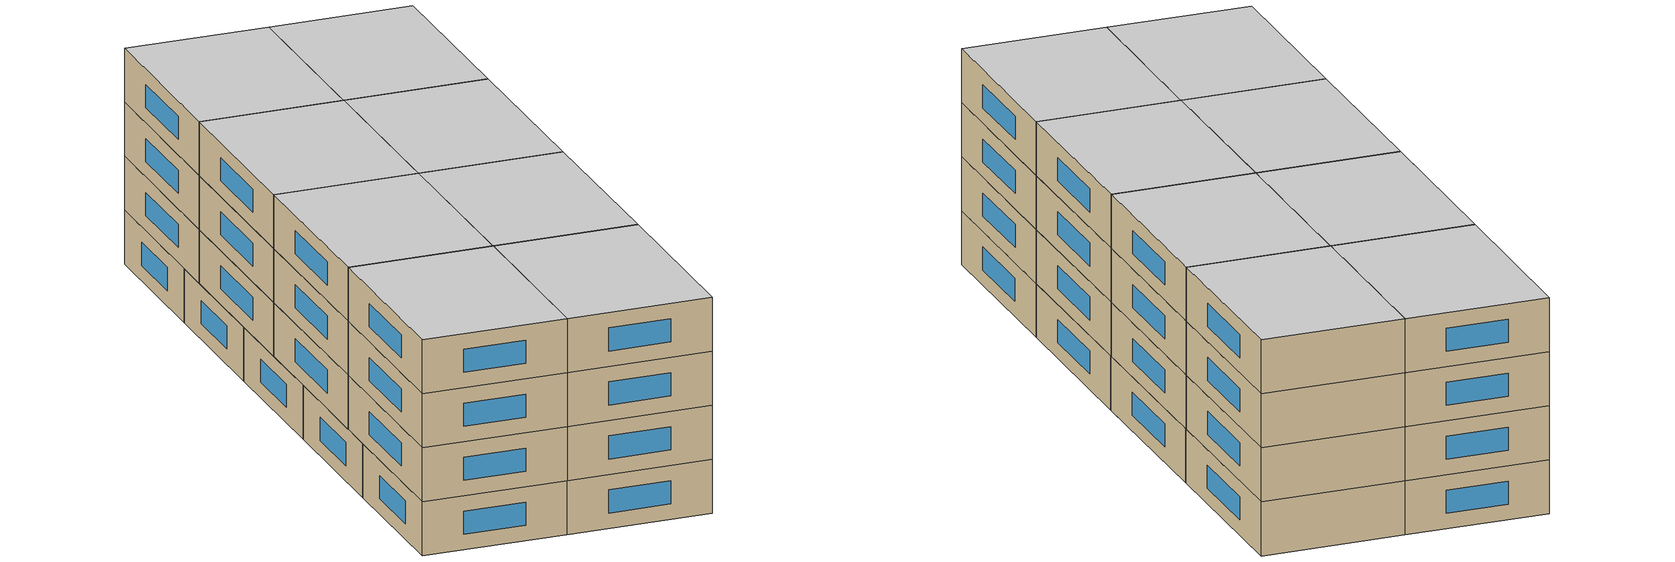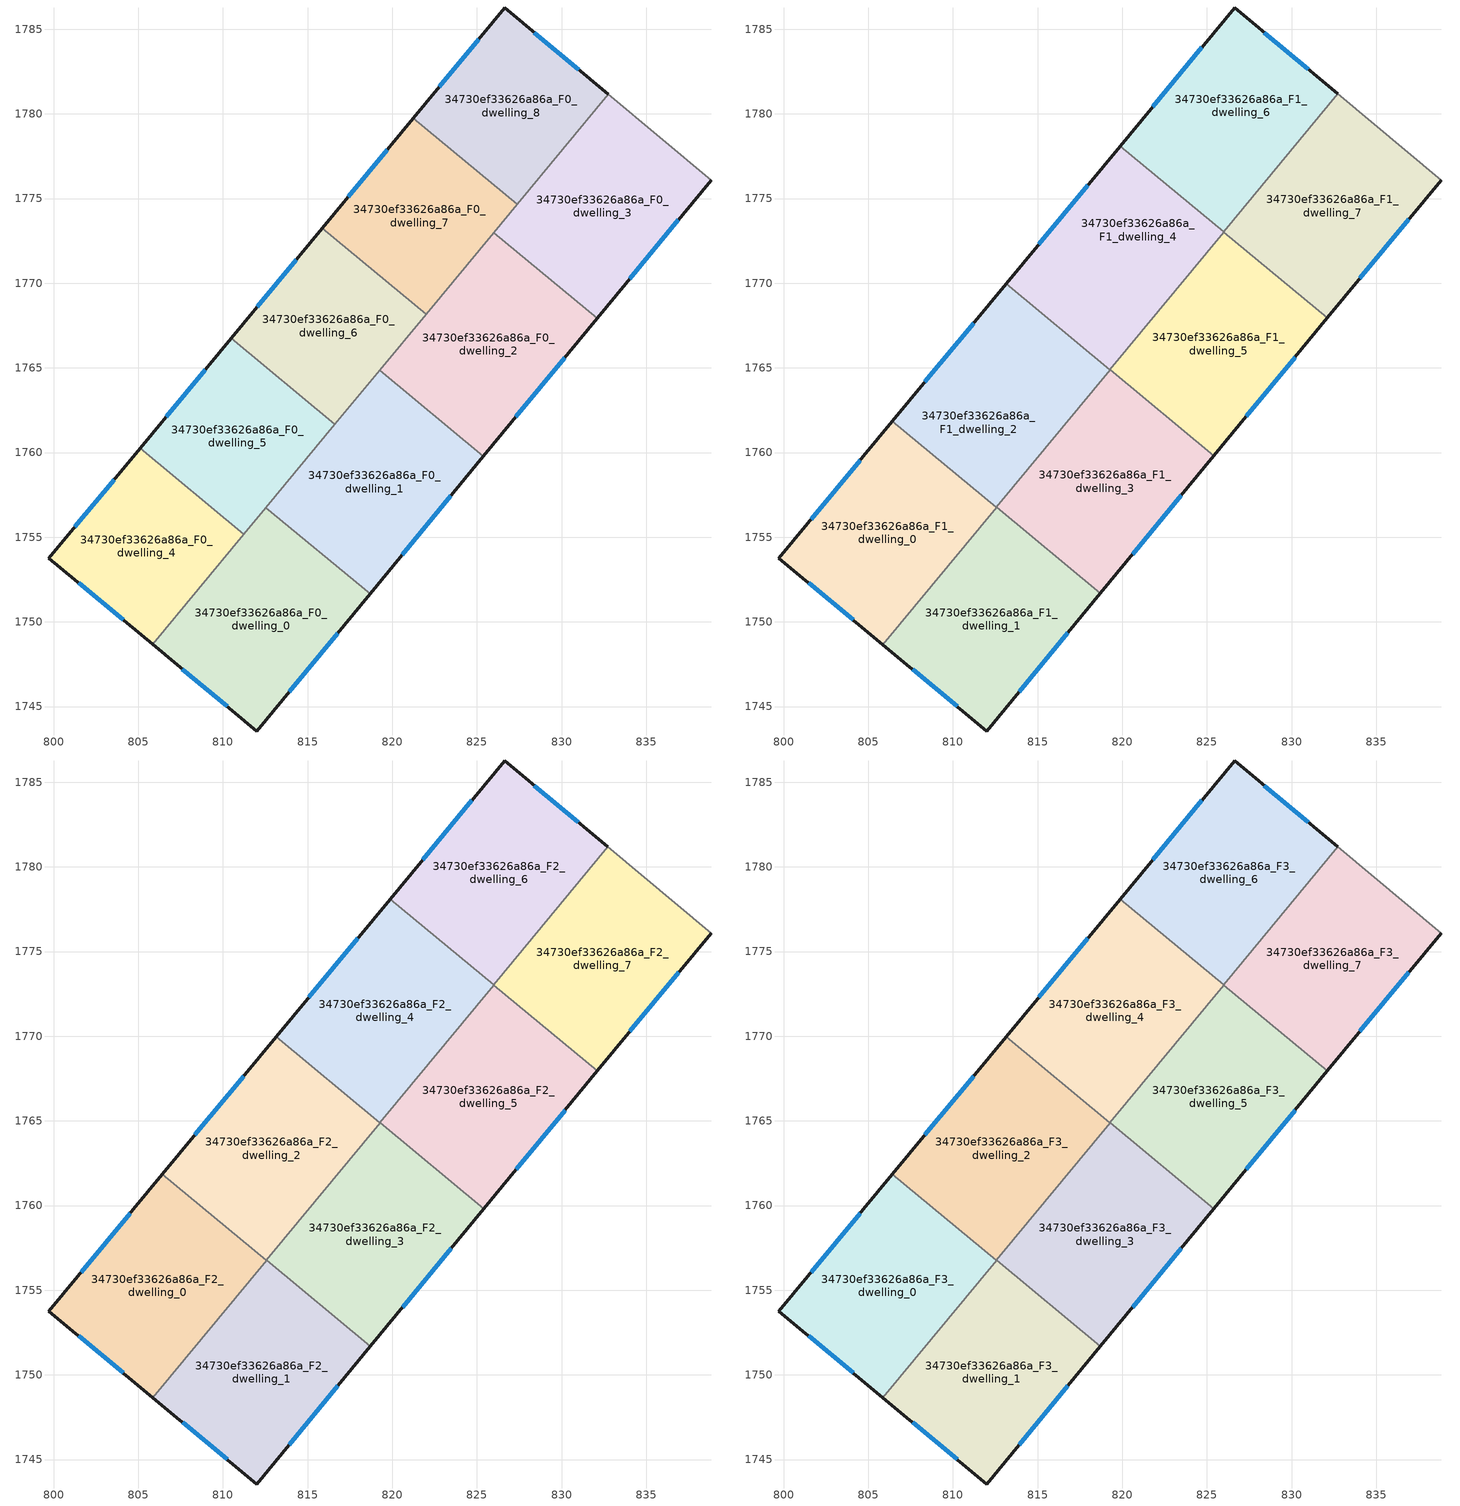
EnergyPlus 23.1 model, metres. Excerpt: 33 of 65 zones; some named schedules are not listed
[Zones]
34730ef33626a86a_F0_dwelling_0
 floor ground (EU_floor_Construction): 818.69,1751.66 812.01,1743.55 805.85,1748.67 812.54,1756.75 z0
 wall outside (EU_wall_Construction): 805.85,1748.67 812.01,1743.55 818.69,1751.66 z0:3
 wall to 34730ef33626a86a_F0_dwelling_1 (EU_wall_Construction): 818.69,1751.66 812.54,1756.75 z0:3
 wall to 34730ef33626a86a_F0_dwelling_4 (EU_wall_Construction): 811.24,1755.18 805.85,1748.67 z0:3
 wall to 34730ef33626a86a_F0_dwelling_5 (EU_wall_Construction): 812.54,1756.75 811.24,1755.18 z0:3
 window (EU_Window_Construction): 813.92,1745.87 816.78,1749.34 / 807.61,1747.21 810.25,1745.02 z0.86:2.14
34730ef33626a86a_F0_dwelling_1
 floor ground (EU_floor_Construction): 825.39,1759.78 818.69,1751.66 812.54,1756.75 819.25,1764.86 z0
 wall outside (EU_wall_Construction): 818.69,1751.66 825.39,1759.78 z0:3
 wall to 34730ef33626a86a_F0_dwelling_2 (EU_wall_Construction): 825.39,1759.78 819.25,1764.86 z0:3
 wall to 34730ef33626a86a_F0_dwelling_5 (EU_wall_Construction): 816.62,1761.67 812.54,1756.75 z0:3
 wall to 34730ef33626a86a_F0_dwelling_6 (EU_wall_Construction): 819.25,1764.86 816.62,1761.67 z0:3
 window (EU_Window_Construction): 820.6,1753.98 823.47,1757.46 z0.86:2.14
 ceiling adiabatic (EU_roof_Construction): 818.71,1751.68 825.39,1759.78 819.26,1764.85 812.57,1756.77 z3
 roof outside (EU_roof_Construction): 812.58,1756.76 812.57,1756.77 819.25,1764.86 812.54,1756.75 812.56,1756.73 z3
34730ef33626a86a_F0_dwelling_2
 floor ground (EU_floor_Construction): 832.1,1767.93 825.39,1759.78 819.25,1764.86 825.99,1772.99 z0
 wall outside (EU_wall_Construction): 825.39,1759.78 832.1,1767.93 z0:3
 wall to 34730ef33626a86a_F0_dwelling_3 (EU_wall_Construction): 832.1,1767.93 825.99,1772.99 z0:3
 wall to 34730ef33626a86a_F0_dwelling_7 (EU_wall_Construction): 825.99,1772.99 822,1768.17 z0:3
 wall to 34730ef33626a86a_F0_dwelling_6 (EU_wall_Construction): 822,1768.17 819.25,1764.86 z0:3
 window (EU_Window_Construction): 827.3,1762.11 830.18,1765.6 z0.86:2.14
 ceiling adiabatic (EU_roof_Construction): 825.39,1759.78 825.41,1759.81 819.29,1764.89 819.26,1764.85 z3
34730ef33626a86a_F0_dwelling_3
 floor ground (EU_floor_Construction): 838.83,1776.09 832.1,1767.93 825.99,1772.99 832.76,1781.16 z0
 wall outside (EU_wall_Construction): 832.1,1767.93 838.83,1776.09 z0:3
 wall adiabatic (EU_wall_Construction): 838.83,1776.09 832.76,1781.16 z0:3
 wall to 34730ef33626a86a_F0_dwelling_8 (EU_wall_Construction): 832.76,1781.16 827.38,1774.67 z0:3
 wall to 34730ef33626a86a_F0_dwelling_7 (EU_wall_Construction): 827.38,1774.67 825.99,1772.99 z0:3
 window (EU_Window_Construction): 834.02,1770.26 836.91,1773.76 z0.86:2.14
34730ef33626a86a_F0_dwelling_4
 floor ground (EU_floor_Construction): 811.24,1755.18 805.85,1748.67 799.73,1753.76 805.11,1760.25 z0
 wall outside (EU_wall_Construction): 805.11,1760.25 799.73,1753.76 805.85,1748.67 z0:3
 wall to 34730ef33626a86a_F0_dwelling_5 (EU_wall_Construction): 811.24,1755.18 805.11,1760.25 z0:3
 window (EU_Window_Construction): 801.48,1752.31 804.1,1750.13 / 803.57,1758.4 801.26,1755.61 z0.86:2.14
 ceiling adiabatic (EU_roof_Construction): 805.85,1748.67 811.24,1755.18 805.11,1760.25 799.73,1753.76 z3
34730ef33626a86a_F0_dwelling_5
 floor ground (EU_floor_Construction): 816.62,1761.67 811.24,1755.18 805.11,1760.25 810.49,1766.75 z0
 wall outside (EU_wall_Construction): 810.49,1766.75 805.11,1760.25 z0:3
 wall to 34730ef33626a86a_F0_dwelling_6 (EU_wall_Construction): 816.62,1761.67 810.49,1766.75 z0:3
 window (EU_Window_Construction): 808.95,1764.89 806.64,1762.11 z0.86:2.14
 ceiling adiabatic (EU_roof_Construction): 811.24,1755.18 816.62,1761.67 810.49,1766.75 805.11,1760.25 z3
34730ef33626a86a_F0_dwelling_6
 floor ground (EU_floor_Construction): 822,1768.17 816.62,1761.67 810.49,1766.75 815.87,1773.25 z0
 wall outside (EU_wall_Construction): 815.87,1773.25 810.49,1766.75 z0:3
 wall to 34730ef33626a86a_F0_dwelling_7 (EU_wall_Construction): 822,1768.17 815.87,1773.25 z0:3
 window (EU_Window_Construction): 814.33,1771.39 812.03,1768.61 z0.86:2.14
 ceiling adiabatic (EU_roof_Construction): 819.28,1764.89 816.62,1761.67 822,1768.18 z3
34730ef33626a86a_F0_dwelling_7
 floor ground (EU_floor_Construction): 827.38,1774.67 822,1768.17 815.87,1773.25 821.25,1779.75 z0
 wall outside (EU_wall_Construction): 821.25,1779.75 815.87,1773.25 z0:3
 wall to 34730ef33626a86a_F0_dwelling_8 (EU_wall_Construction): 827.38,1774.67 821.25,1779.75 z0:3
 window (EU_Window_Construction): 819.72,1777.89 817.41,1775.11 z0.86:2.14
 roof outside (EU_roof_Construction): 826.01,1773.02 822,1768.18 827.38,1774.67 z3
34730ef33626a86a_F0_dwelling_8
 floor ground (EU_floor_Construction): 832.76,1781.16 827.38,1774.67 821.25,1779.75 826.64,1786.26 z0
 wall outside (EU_wall_Construction): 832.76,1781.16 826.64,1786.26 821.25,1779.75 z0:3
 window (EU_Window_Construction): 825.1,1784.4 822.79,1781.61 / 831.01,1782.62 828.39,1784.8 z0.86:2.14
34730ef33626a86a_F1_dwelling_0
 floor to 34730ef33626a86a_F0_dwelling_0 (EU_floor_Construction): 812.56,1756.73 805.87,1748.66 805.85,1748.67 812.54,1756.75 z3
 floor adiabatic (EU_floor_Construction): 812.58,1756.76 812.56,1756.73 812.54,1756.75 805.85,1748.67 799.73,1753.76 806.43,1761.85 z3
 wall outside (EU_wall_Construction): 806.43,1761.85 799.73,1753.76 805.87,1748.66 z3:6
 wall to 34730ef33626a86a_F1_dwelling_1 (EU_wall_Construction): 805.87,1748.66 812.58,1756.76 z3:6
 wall to 34730ef33626a86a_F1_dwelling_2 (EU_wall_Construction): 812.57,1756.77 806.43,1761.85 z3:6
 wall to 34730ef33626a86a_F1_dwelling_3 (EU_wall_Construction): 812.58,1756.76 812.57,1756.77 z3:6
 window (EU_Window_Construction): 801.48,1752.3 804.11,1750.12 / 804.52,1759.54 801.64,1756.07 z3.86:5.14
34730ef33626a86a_F1_dwelling_1
 floor to 34730ef33626a86a_F0_dwelling_0 (EU_floor_Construction): 818.69,1751.66 812.01,1743.55 805.87,1748.66 812.56,1756.73 z3
 floor to 34730ef33626a86a_F0_dwelling_1 (EU_floor_Construction): 818.71,1751.68 818.69,1751.66 812.56,1756.73 812.58,1756.76 z3
 wall outside (EU_wall_Construction): 805.87,1748.66 812.01,1743.55 818.71,1751.68 z3:6
 wall to 34730ef33626a86a_F1_dwelling_3 (EU_wall_Construction): 818.71,1751.68 812.58,1756.76 z3:6
 window (EU_Window_Construction): 813.93,1745.88 816.8,1749.36 / 807.62,1747.2 810.26,1745.01 z3.86:5.14
34730ef33626a86a_F1_dwelling_2
 floor adiabatic (EU_floor_Construction): 816.62,1761.67 812.56,1756.78 806.43,1761.85 810.49,1766.75 z3
 floor to 34730ef33626a86a_F0_dwelling_6 (EU_floor_Construction): 819.28,1764.89 816.62,1761.67 810.49,1766.75 813.15,1769.97 z3
 wall outside (EU_wall_Construction): 813.15,1769.97 806.43,1761.85 z3:6
 wall to 34730ef33626a86a_F1_dwelling_3 (EU_wall_Construction): 812.57,1756.77 819.29,1764.89 z3:6
 wall to 34730ef33626a86a_F1_dwelling_4 (EU_wall_Construction): 819.28,1764.89 813.15,1769.97 z3:6
 wall to 34730ef33626a86a_F1_dwelling_5 (EU_wall_Construction): 819.29,1764.89 819.28,1764.89 z3:6
 window (EU_Window_Construction): 811.23,1767.65 808.35,1764.17 z3.86:5.14
34730ef33626a86a_F1_dwelling_3
 floor adiabatic (EU_floor_Construction): 825.41,1759.81 818.71,1751.68 812.57,1756.77 819.29,1764.89 z3
 wall outside (EU_wall_Construction): 818.71,1751.68 825.41,1759.81 z3:6
 wall to 34730ef33626a86a_F1_dwelling_5 (EU_wall_Construction): 825.41,1759.81 819.29,1764.89 z3:6
 window (EU_Window_Construction): 820.63,1754 823.5,1757.49 z3.86:5.14
34730ef33626a86a_F1_dwelling_4
 floor to 34730ef33626a86a_F0_dwelling_7 (EU_floor_Construction): 826.01,1773.02 822,1768.18 815.87,1773.25 819.88,1778.09 z3
 floor to 34730ef33626a86a_F0_dwelling_6 (EU_floor_Construction): 822,1768.18 819.28,1764.89 813.15,1769.97 815.87,1773.25 z3
 wall outside (EU_wall_Construction): 819.88,1778.09 813.15,1769.97 z3:6
 wall to 34730ef33626a86a_F1_dwelling_5 (EU_wall_Construction): 819.28,1764.89 826.01,1773.02 z3:6
 wall to 34730ef33626a86a_F1_dwelling_6 (EU_wall_Construction): 825.99,1773.04 819.88,1778.09 z3:6
 wall to 34730ef33626a86a_F1_dwelling_7 (EU_wall_Construction): 826.01,1773.02 825.99,1773.04 z3:6
 window (EU_Window_Construction): 817.96,1775.77 815.08,1772.29 z3.86:5.14
34730ef33626a86a_F1_dwelling_5
 floor to 34730ef33626a86a_F0_dwelling_2 (EU_floor_Construction): 832.1,1767.93 825.41,1759.81 819.28,1764.89 825.99,1772.99 z3
 floor to 34730ef33626a86a_F0_dwelling_3 (EU_floor_Construction): 832.12,1767.96 832.1,1767.93 825.99,1772.99 826.01,1773.02 z3
 wall outside (EU_wall_Construction): 825.41,1759.81 832.12,1767.96 z3:6
 wall to 34730ef33626a86a_F1_dwelling_7 (EU_wall_Construction): 832.12,1767.96 826.01,1773.02 z3:6
 window (EU_Window_Construction): 827.33,1762.14 830.21,1765.63 z3.86:5.14
34730ef33626a86a_F1_dwelling_6
 floor to 34730ef33626a86a_F0_dwelling_8 (EU_floor_Construction): 832.73,1781.18 827.36,1774.69 821.25,1779.75 826.64,1786.26 z3
 floor to 34730ef33626a86a_F0_dwelling_7 (EU_floor_Construction): 827.36,1774.69 825.99,1773.04 819.88,1778.09 821.25,1779.75 z3
 wall outside (EU_wall_Construction): 832.73,1781.18 826.64,1786.26 819.88,1778.09 z3:6
 wall to 34730ef33626a86a_F1_dwelling_7 (EU_wall_Construction): 825.99,1773.04 832.73,1781.18 z3:6
 window (EU_Window_Construction): 830.99,1782.63 828.38,1784.8 / 824.71,1783.92 821.82,1780.43 z3.86:5.14
34730ef33626a86a_F1_dwelling_7
 floor to 34730ef33626a86a_F0_dwelling_3 (EU_floor_Construction): 838.83,1776.09 832.12,1767.96 826.01,1773.02 832.76,1781.16 z3
 floor to 34730ef33626a86a_F0_dwelling_7 (EU_floor_Construction): 827.38,1774.67 826.01,1773.02 825.99,1773.04 827.36,1774.69 z3
 floor to 34730ef33626a86a_F0_dwelling_8 (EU_floor_Construction): 832.76,1781.16 827.38,1774.67 827.36,1774.69 832.73,1781.18 z3
 wall outside (EU_wall_Construction): 832.12,1767.96 838.83,1776.09 z3:6
 wall adiabatic (EU_wall_Construction): 838.83,1776.09 832.73,1781.18 z3:6
 window (EU_Window_Construction): 834.04,1770.28 836.91,1773.77 z3.86:5.14
34730ef33626a86a_F2_dwelling_0
 floor to 34730ef33626a86a_F1_dwelling_0 (EU_floor_Construction): 812.58,1756.76 805.87,1748.66 799.73,1753.76 806.43,1761.85 z6
 wall outside (EU_wall_Construction): 806.43,1761.85 799.73,1753.76 805.87,1748.66 z6:9
 wall to 34730ef33626a86a_F2_dwelling_1 (EU_wall_Construction): 805.87,1748.66 812.58,1756.76 z6:9
 wall to 34730ef33626a86a_F2_dwelling_2 (EU_wall_Construction): 812.57,1756.77 806.43,1761.85 z6:9
 wall to 34730ef33626a86a_F2_dwelling_3 (EU_wall_Construction): 812.58,1756.76 812.57,1756.77 z6:9
 window (EU_Window_Construction): 801.48,1752.3 804.11,1750.12 / 804.52,1759.54 801.64,1756.07 z6.86:8.14
34730ef33626a86a_F2_dwelling_1
 floor to 34730ef33626a86a_F1_dwelling_1 (EU_floor_Construction): 818.71,1751.68 812.01,1743.55 805.87,1748.66 812.58,1756.76 z6
 wall outside (EU_wall_Construction): 805.87,1748.66 812.01,1743.55 818.71,1751.68 z6:9
 wall to 34730ef33626a86a_F2_dwelling_3 (EU_wall_Construction): 818.71,1751.68 812.58,1756.76 z6:9
 window (EU_Window_Construction): 813.93,1745.88 816.8,1749.36 / 807.62,1747.2 810.26,1745.01 z6.86:8.14
34730ef33626a86a_F2_dwelling_2
 floor to 34730ef33626a86a_F1_dwelling_2 (EU_floor_Construction): 819.29,1764.89 812.57,1756.77 806.43,1761.85 813.15,1769.97 z6
 wall outside (EU_wall_Construction): 813.15,1769.97 806.43,1761.85 z6:9
 wall to 34730ef33626a86a_F2_dwelling_3 (EU_wall_Construction): 812.57,1756.77 819.29,1764.89 z6:9
 wall to 34730ef33626a86a_F2_dwelling_4 (EU_wall_Construction): 819.28,1764.89 813.15,1769.97 z6:9
 wall to 34730ef33626a86a_F2_dwelling_5 (EU_wall_Construction): 819.29,1764.89 819.28,1764.89 z6:9
 window (EU_Window_Construction): 811.23,1767.65 808.35,1764.17 z6.86:8.14
34730ef33626a86a_F2_dwelling_3
 floor to 34730ef33626a86a_F1_dwelling_3 (EU_floor_Construction): 825.41,1759.81 818.71,1751.68 812.57,1756.77 819.29,1764.89 z6
 wall outside (EU_wall_Construction): 818.71,1751.68 825.41,1759.81 z6:9
 wall to 34730ef33626a86a_F2_dwelling_5 (EU_wall_Construction): 825.41,1759.81 819.29,1764.89 z6:9
 window (EU_Window_Construction): 820.63,1754 823.5,1757.49 z6.86:8.14
34730ef33626a86a_F2_dwelling_4
 floor to 34730ef33626a86a_F1_dwelling_4 (EU_floor_Construction): 826.01,1773.02 819.28,1764.89 813.15,1769.97 819.88,1778.09 z6
 wall outside (EU_wall_Construction): 819.88,1778.09 813.15,1769.97 z6:9
 wall to 34730ef33626a86a_F2_dwelling_5 (EU_wall_Construction): 819.28,1764.89 826.01,1773.02 z6:9
 wall to 34730ef33626a86a_F2_dwelling_6 (EU_wall_Construction): 825.99,1773.04 819.88,1778.09 z6:9
 wall to 34730ef33626a86a_F2_dwelling_7 (EU_wall_Construction): 826.01,1773.02 825.99,1773.04 z6:9
 window (EU_Window_Construction): 817.96,1775.77 815.08,1772.29 z6.86:8.14
34730ef33626a86a_F2_dwelling_5
 floor to 34730ef33626a86a_F1_dwelling_5 (EU_floor_Construction): 832.12,1767.96 825.41,1759.81 819.28,1764.89 826.01,1773.02 z6
 wall outside (EU_wall_Construction): 825.41,1759.81 832.12,1767.96 z6:9
 wall to 34730ef33626a86a_F2_dwelling_7 (EU_wall_Construction): 832.12,1767.96 826.01,1773.02 z6:9
 window (EU_Window_Construction): 827.33,1762.14 830.21,1765.63 z6.86:8.14
34730ef33626a86a_F2_dwelling_6
 floor to 34730ef33626a86a_F1_dwelling_6 (EU_floor_Construction): 832.73,1781.18 825.99,1773.04 819.88,1778.09 826.64,1786.26 z6
 wall outside (EU_wall_Construction): 832.73,1781.18 826.64,1786.26 819.88,1778.09 z6:9
 wall to 34730ef33626a86a_F2_dwelling_7 (EU_wall_Construction): 825.99,1773.04 832.73,1781.18 z6:9
 window (EU_Window_Construction): 830.99,1782.63 828.38,1784.8 / 824.71,1783.92 821.82,1780.43 z6.86:8.14
34730ef33626a86a_F2_dwelling_7
 floor to 34730ef33626a86a_F1_dwelling_7 (EU_floor_Construction): 838.83,1776.09 832.12,1767.96 825.99,1773.04 832.73,1781.18 z6
 wall outside (EU_wall_Construction): 832.12,1767.96 838.83,1776.09 z6:9
 wall adiabatic (EU_wall_Construction): 838.83,1776.09 832.73,1781.18 z6:9
 window (EU_Window_Construction): 834.04,1770.28 836.91,1773.77 z6.86:8.14
34730ef33626a86a_F3_dwelling_0
 floor to 34730ef33626a86a_F2_dwelling_0 (EU_floor_Construction): 812.58,1756.76 805.87,1748.66 799.73,1753.76 806.43,1761.85 z9
 wall outside (EU_wall_Construction): 806.43,1761.85 799.73,1753.76 805.87,1748.66 z9:12
 wall to 34730ef33626a86a_F3_dwelling_1 (EU_wall_Construction): 805.87,1748.66 812.58,1756.76 z9:12
 wall to 34730ef33626a86a_F3_dwelling_2 (EU_wall_Construction): 812.57,1756.77 806.43,1761.85 z9:12
 wall to 34730ef33626a86a_F3_dwelling_3 (EU_wall_Construction): 812.58,1756.76 812.57,1756.77 z9:12
 window (EU_Window_Construction): 801.48,1752.3 804.11,1750.12 / 804.52,1759.54 801.64,1756.07 z9.86:11.14
 ceiling to 34730ef33626a86a_F4_dwelling_0 (EU_floor_Construction): 805.87,1748.66 812.58,1756.76 806.43,1761.85 799.73,1753.76 z12
34730ef33626a86a_F3_dwelling_1
 floor to 34730ef33626a86a_F2_dwelling_1 (EU_floor_Construction): 818.71,1751.68 812.01,1743.55 805.87,1748.66 812.58,1756.76 z9
 wall outside (EU_wall_Construction): 805.87,1748.66 812.01,1743.55 818.71,1751.68 z9:12
 wall to 34730ef33626a86a_F3_dwelling_3 (EU_wall_Construction): 818.71,1751.68 812.58,1756.76 z9:12
 window (EU_Window_Construction): 813.93,1745.88 816.8,1749.36 / 807.62,1747.2 810.26,1745.01 z9.86:11.14
 ceiling to 34730ef33626a86a_F4_dwelling_1 (EU_floor_Construction): 812.01,1743.55 818.71,1751.68 812.58,1756.76 805.87,1748.66 z12
34730ef33626a86a_F3_dwelling_2
 floor to 34730ef33626a86a_F2_dwelling_2 (EU_floor_Construction): 819.29,1764.89 812.57,1756.77 806.43,1761.85 813.15,1769.97 z9
 wall outside (EU_wall_Construction): 813.15,1769.97 806.43,1761.85 z9:12
 wall to 34730ef33626a86a_F3_dwelling_3 (EU_wall_Construction): 812.57,1756.77 819.29,1764.89 z9:12
 wall to 34730ef33626a86a_F3_dwelling_4 (EU_wall_Construction): 819.28,1764.89 813.15,1769.97 z9:12
 wall to 34730ef33626a86a_F3_dwelling_5 (EU_wall_Construction): 819.29,1764.89 819.28,1764.89 z9:12
 window (EU_Window_Construction): 811.23,1767.65 808.35,1764.17 z9.86:11.14
 ceiling to 34730ef33626a86a_F4_dwelling_2 (EU_floor_Construction): 812.57,1756.77 819.29,1764.89 813.15,1769.97 806.43,1761.85 z12
34730ef33626a86a_F3_dwelling_3
 floor to 34730ef33626a86a_F2_dwelling_3 (EU_floor_Construction): 825.41,1759.81 818.71,1751.68 812.57,1756.77 819.29,1764.89 z9
 wall outside (EU_wall_Construction): 818.71,1751.68 825.41,1759.81 z9:12
 wall to 34730ef33626a86a_F3_dwelling_5 (EU_wall_Construction): 825.41,1759.81 819.29,1764.89 z9:12
 window (EU_Window_Construction): 820.63,1754 823.5,1757.49 z9.86:11.14
 ceiling to 34730ef33626a86a_F4_dwelling_3 (EU_floor_Construction): 818.71,1751.68 825.41,1759.81 819.29,1764.89 812.57,1756.77 z12
34730ef33626a86a_F3_dwelling_4
 floor to 34730ef33626a86a_F2_dwelling_4 (EU_floor_Construction): 826.01,1773.02 819.28,1764.89 813.15,1769.97 819.88,1778.09 z9
 wall outside (EU_wall_Construction): 819.88,1778.09 813.15,1769.97 z9:12
 wall to 34730ef33626a86a_F3_dwelling_5 (EU_wall_Construction): 819.28,1764.89 826.01,1773.02 z9:12
 wall to 34730ef33626a86a_F3_dwelling_6 (EU_wall_Construction): 825.99,1773.04 819.88,1778.09 z9:12
 wall to 34730ef33626a86a_F3_dwelling_7 (EU_wall_Construction): 826.01,1773.02 825.99,1773.04 z9:12
 window (EU_Window_Construction): 817.96,1775.77 815.08,1772.29 z9.86:11.14
 ceiling to 34730ef33626a86a_F4_dwelling_4 (EU_floor_Construction): 819.28,1764.89 826.01,1773.02 819.88,1778.09 813.15,1769.97 z12
34730ef33626a86a_F3_dwelling_5
 floor to 34730ef33626a86a_F2_dwelling_5 (EU_floor_Construction): 832.12,1767.96 825.41,1759.81 819.28,1764.89 826.01,1773.02 z9
 wall outside (EU_wall_Construction): 825.41,1759.81 832.12,1767.96 z9:12
 wall to 34730ef33626a86a_F3_dwelling_7 (EU_wall_Construction): 832.12,1767.96 826.01,1773.02 z9:12
 window (EU_Window_Construction): 827.33,1762.14 830.21,1765.63 z9.86:11.14
 ceiling to 34730ef33626a86a_F4_dwelling_5 (EU_floor_Construction): 825.41,1759.81 832.12,1767.96 826.01,1773.02 819.28,1764.89 z12
34730ef33626a86a_F3_dwelling_6
 floor to 34730ef33626a86a_F2_dwelling_6 (EU_floor_Construction): 832.73,1781.18 825.99,1773.04 819.88,1778.09 826.64,1786.26 z9
 wall outside (EU_wall_Construction): 832.73,1781.18 826.64,1786.26 819.88,1778.09 z9:12
 wall to 34730ef33626a86a_F3_dwelling_7 (EU_wall_Construction): 825.99,1773.04 832.73,1781.18 z9:12
 window (EU_Window_Construction): 830.99,1782.63 828.38,1784.8 / 824.71,1783.92 821.82,1780.43 z9.86:11.14
 ceiling to 34730ef33626a86a_F4_dwelling_6 (EU_floor_Construction): 825.99,1773.04 832.73,1781.18 826.64,1786.26 819.88,1778.09 z12
34730ef33626a86a_F3_dwelling_7
 floor to 34730ef33626a86a_F2_dwelling_7 (EU_floor_Construction): 838.83,1776.09 832.12,1767.96 825.99,1773.04 832.73,1781.18 z9
 wall outside (EU_wall_Construction): 832.12,1767.96 838.83,1776.09 z9:12
 wall adiabatic (EU_wall_Construction): 838.83,1776.09 832.73,1781.18 z9:12
 window (EU_Window_Construction): 834.04,1770.28 836.91,1773.77 z9.86:11.14
 ceiling to 34730ef33626a86a_F4_dwelling_7 (EU_floor_Construction): 832.12,1767.96 838.83,1776.09 832.73,1781.18 825.99,1773.04 z12
[Building]
EU S2 Campaign: North Axis=0; Terrain=City; Solar Distribution=FullExterior
[Site:Location]
Helsinki-Vantaa.AP: Latitude=60.317; Longitude=24.963; Time Zone=2; Elevation=54.6
[SizingPeriod:WeatherFileDays]
AnnualSizingPeriod: Begin Month=1; Begin Day of Month=1; End Month=12; End Day of Month=31; Day of Week for Start Day=Monday; Use Weather File Daylight Saving Period=No; Use Weather File Rain and Snow Indicators=No
[MATERIAL]
EU_InternalMass_Material: Roughness=MediumRough; Thickness=0.1; Conductivity=1; Density=1800; Specific Heat=900; Thermal Absorptance=0.9; Solar Absorptance=0.7; Visible Absorptance=0.7
[MATERIAL:NOMASS] Roughness=MediumRough; Thermal Absorptance=0.9; Solar Absorptance=0.7; Visible Absorptance=0.7
Name | Thermal Resistance
EU_wall_NoMass | 1.10183
EU_roof_NoMass; EU_floor_NoMass | 1.70606
[WINDOWMATERIAL:SIMPLEGLAZINGSYSTEM]
EU_Window_SimpleGlazing: UFactor=3.11035; Solar Heat Gain Coefficient=0.8; Visible Transmittance=0.8
[CONSTRUCTION]
EU_wall_Construction: EU_wall_NoMass
EU_roof_Construction: EU_roof_NoMass
EU_floor_Construction: EU_floor_NoMass
EU_Window_Construction: EU_Window_SimpleGlazing
EU_InternalMass_Construction: EU_InternalMass_Material
[ZONE] Type=1; Multiplier=1; Ceiling Height=autocalculate; Floor Area=autocalculate; Part of Total Floor Area=Yes
Name | Volume
34730ef33626a86a_F0_dwelling_0 | 251.803
34730ef33626a86a_F1_dwelling_0; 34730ef33626a86a_F2_dwelling_0; 34730ef33626a86a_F3_dwelling_0; 34730ef33626a86a_F1_dwelling_2; 34730ef33626a86a_F2_dwelling_2; 34730ef33626a86a_F3_dwelling_2 | 251.805
34730ef33626a86a_F0_dwelling_1 | 251.808
34730ef33626a86a_F1_dwelling_1; 34730ef33626a86a_F2_dwelling_1; 34730ef33626a86a_F3_dwelling_1 | 251.821
34730ef33626a86a_F0_dwelling_2 | 251.796
34730ef33626a86a_F0_dwelling_3 | 251.779
34730ef33626a86a_F1_dwelling_3; 34730ef33626a86a_F2_dwelling_3; 34730ef33626a86a_F3_dwelling_3 | 251.839
34730ef33626a86a_F0_dwelling_4 | 201.458
34730ef33626a86a_F1_dwelling_4; 34730ef33626a86a_F2_dwelling_4; 34730ef33626a86a_F3_dwelling_4 | 251.806
34730ef33626a86a_F0_dwelling_5 | 201.473
34730ef33626a86a_F1_dwelling_5; 34730ef33626a86a_F2_dwelling_5; 34730ef33626a86a_F3_dwelling_5 | 251.825
34730ef33626a86a_F0_dwelling_6 | 201.47
34730ef33626a86a_F1_dwelling_6; 34730ef33626a86a_F2_dwelling_6; 34730ef33626a86a_F3_dwelling_6 | 251.826
34730ef33626a86a_F0_dwelling_7 | 201.452
34730ef33626a86a_F1_dwelling_7; 34730ef33626a86a_F2_dwelling_7; 34730ef33626a86a_F3_dwelling_7 | 251.795
34730ef33626a86a_F0_dwelling_8 | 201.456
[INTERNALMASS] Construction=EU_InternalMass_Construction
Name | Zone or ZoneList | Surface Area
34730ef33626a86a_F0_dwelling_0_EU_InternalMass | 34730ef33626a86a_F0_dwelling_0 | 83.9341
34730ef33626a86a_F0_dwelling_1_EU_InternalMass | 34730ef33626a86a_F0_dwelling_1 | 83.9358
34730ef33626a86a_F0_dwelling_2_EU_InternalMass | 34730ef33626a86a_F0_dwelling_2 | 83.9316
34730ef33626a86a_F0_dwelling_3_EU_InternalMass | 34730ef33626a86a_F0_dwelling_3 | 83.9267
34730ef33626a86a_F0_dwelling_4_EU_InternalMass | 34730ef33626a86a_F0_dwelling_4 | 67.1527
34730ef33626a86a_F0_dwelling_5_EU_InternalMass | 34730ef33626a86a_F0_dwelling_5 | 67.1575
34730ef33626a86a_F0_dwelling_6_EU_InternalMass | 34730ef33626a86a_F0_dwelling_6 | 67.1568
34730ef33626a86a_F0_dwelling_7_EU_InternalMass | 34730ef33626a86a_F0_dwelling_7 | 67.1507
34730ef33626a86a_F0_dwelling_8_EU_InternalMass | 34730ef33626a86a_F0_dwelling_8 | 67.1525
34730ef33626a86a_F1_dwelling_0_EU_InternalMass | 34730ef33626a86a_F1_dwelling_0 | 83.9352
34730ef33626a86a_F1_dwelling_1_EU_InternalMass | 34730ef33626a86a_F1_dwelling_1 | 83.94
34730ef33626a86a_F1_dwelling_2_EU_InternalMass | 34730ef33626a86a_F1_dwelling_2 | 83.936
34730ef33626a86a_F1_dwelling_3_EU_InternalMass | 34730ef33626a86a_F1_dwelling_3 | 83.9434
34730ef33626a86a_F1_dwelling_4_EU_InternalMass | 34730ef33626a86a_F1_dwelling_4 | 83.9328
34730ef33626a86a_F1_dwelling_5_EU_InternalMass | 34730ef33626a86a_F1_dwelling_5 | 83.9406
34730ef33626a86a_F1_dwelling_6_EU_InternalMass | 34730ef33626a86a_F1_dwelling_6 | 83.9418
34730ef33626a86a_F1_dwelling_7_EU_InternalMass | 34730ef33626a86a_F1_dwelling_7 | 83.9336
34730ef33626a86a_F2_dwelling_0_EU_InternalMass | 34730ef33626a86a_F2_dwelling_0 | 83.9352
34730ef33626a86a_F2_dwelling_1_EU_InternalMass | 34730ef33626a86a_F2_dwelling_1 | 83.94
34730ef33626a86a_F2_dwelling_2_EU_InternalMass | 34730ef33626a86a_F2_dwelling_2 | 83.936
34730ef33626a86a_F2_dwelling_3_EU_InternalMass | 34730ef33626a86a_F2_dwelling_3 | 83.9434
34730ef33626a86a_F2_dwelling_4_EU_InternalMass | 34730ef33626a86a_F2_dwelling_4 | 83.9328
34730ef33626a86a_F2_dwelling_5_EU_InternalMass | 34730ef33626a86a_F2_dwelling_5 | 83.9406
34730ef33626a86a_F2_dwelling_6_EU_InternalMass | 34730ef33626a86a_F2_dwelling_6 | 83.9418
34730ef33626a86a_F2_dwelling_7_EU_InternalMass | 34730ef33626a86a_F2_dwelling_7 | 83.9336
34730ef33626a86a_F3_dwelling_0_EU_InternalMass | 34730ef33626a86a_F3_dwelling_0 | 83.9352
34730ef33626a86a_F3_dwelling_1_EU_InternalMass | 34730ef33626a86a_F3_dwelling_1 | 83.94
34730ef33626a86a_F3_dwelling_2_EU_InternalMass | 34730ef33626a86a_F3_dwelling_2 | 83.936
34730ef33626a86a_F3_dwelling_3_EU_InternalMass | 34730ef33626a86a_F3_dwelling_3 | 83.9434
34730ef33626a86a_F3_dwelling_4_EU_InternalMass | 34730ef33626a86a_F3_dwelling_4 | 83.9328
34730ef33626a86a_F3_dwelling_5_EU_InternalMass | 34730ef33626a86a_F3_dwelling_5 | 83.9406
34730ef33626a86a_F3_dwelling_6_EU_InternalMass | 34730ef33626a86a_F3_dwelling_6 | 83.9418
34730ef33626a86a_F3_dwelling_7_EU_InternalMass | 34730ef33626a86a_F3_dwelling_7 | 83.9336
[OTHEREQUIPMENT] Fuel Type=Electricity; Design Level Calculation Method=Watts/Area; Power per Zone Floor Area=1; Fraction Latent=0; Fraction Radiant=0; Fraction Lost=0; Carbon Dioxide Generation Rate=0; EndUse Subcategory=EU_Step8_InternalGains
Name | Zone or ZoneList or Space or SpaceList | Schedule
EU_Step8_InternalGain_34730ef33626a86a_F0_dwelling_0_f000 | 34730ef33626a86a_F0_dwelling_0 | EU_Step8_GainSchedule_34730ef33626a86a_F0_dwelling_0_f000
EU_Step8_InternalGain_34730ef33626a86a_F0_dwelling_1_f000 | 34730ef33626a86a_F0_dwelling_1 | EU_Step8_GainSchedule_34730ef33626a86a_F0_dwelling_1_f000
EU_Step8_InternalGain_34730ef33626a86a_F0_dwelling_2_f000 | 34730ef33626a86a_F0_dwelling_2 | EU_Step8_GainSchedule_34730ef33626a86a_F0_dwelling_2_f000
EU_Step8_InternalGain_34730ef33626a86a_F0_dwelling_3_f000 | 34730ef33626a86a_F0_dwelling_3 | EU_Step8_GainSchedule_34730ef33626a86a_F0_dwelling_3_f000
EU_Step8_InternalGain_34730ef33626a86a_F0_dwelling_4_f000 | 34730ef33626a86a_F0_dwelling_4 | EU_Step8_GainSchedule_34730ef33626a86a_F0_dwelling_4_f000
EU_Step8_InternalGain_34730ef33626a86a_F0_dwelling_5_f000 | 34730ef33626a86a_F0_dwelling_5 | EU_Step8_GainSchedule_34730ef33626a86a_F0_dwelling_5_f000
EU_Step8_InternalGain_34730ef33626a86a_F0_dwelling_6_f000 | 34730ef33626a86a_F0_dwelling_6 | EU_Step8_GainSchedule_34730ef33626a86a_F0_dwelling_6_f000
EU_Step8_InternalGain_34730ef33626a86a_F0_dwelling_7_f000 | 34730ef33626a86a_F0_dwelling_7 | EU_Step8_GainSchedule_34730ef33626a86a_F0_dwelling_7_f000
EU_Step8_InternalGain_34730ef33626a86a_F0_dwelling_8_f000 | 34730ef33626a86a_F0_dwelling_8 | EU_Step8_GainSchedule_34730ef33626a86a_F0_dwelling_8_f000
EU_Step8_InternalGain_34730ef33626a86a_F1_dwelling_0_f000 | 34730ef33626a86a_F1_dwelling_0 | EU_Step8_GainSchedule_34730ef33626a86a_F1_dwelling_0_f000
EU_Step8_InternalGain_34730ef33626a86a_F1_dwelling_1_f000 | 34730ef33626a86a_F1_dwelling_1 | EU_Step8_GainSchedule_34730ef33626a86a_F1_dwelling_1_f000
EU_Step8_InternalGain_34730ef33626a86a_F1_dwelling_2_f000 | 34730ef33626a86a_F1_dwelling_2 | EU_Step8_GainSchedule_34730ef33626a86a_F1_dwelling_2_f000
EU_Step8_InternalGain_34730ef33626a86a_F1_dwelling_3_f000 | 34730ef33626a86a_F1_dwelling_3 | EU_Step8_GainSchedule_34730ef33626a86a_F1_dwelling_3_f000
EU_Step8_InternalGain_34730ef33626a86a_F1_dwelling_4_f000 | 34730ef33626a86a_F1_dwelling_4 | EU_Step8_GainSchedule_34730ef33626a86a_F1_dwelling_4_f000
EU_Step8_InternalGain_34730ef33626a86a_F1_dwelling_5_f000 | 34730ef33626a86a_F1_dwelling_5 | EU_Step8_GainSchedule_34730ef33626a86a_F1_dwelling_5_f000
EU_Step8_InternalGain_34730ef33626a86a_F1_dwelling_6_f000 | 34730ef33626a86a_F1_dwelling_6 | EU_Step8_GainSchedule_34730ef33626a86a_F1_dwelling_6_f000
EU_Step8_InternalGain_34730ef33626a86a_F1_dwelling_7_f000 | 34730ef33626a86a_F1_dwelling_7 | EU_Step8_GainSchedule_34730ef33626a86a_F1_dwelling_7_f000
EU_Step8_InternalGain_34730ef33626a86a_F2_dwelling_0_f000 | 34730ef33626a86a_F2_dwelling_0 | EU_Step8_GainSchedule_34730ef33626a86a_F2_dwelling_0_f000
EU_Step8_InternalGain_34730ef33626a86a_F2_dwelling_1_f000 | 34730ef33626a86a_F2_dwelling_1 | EU_Step8_GainSchedule_34730ef33626a86a_F2_dwelling_1_f000
EU_Step8_InternalGain_34730ef33626a86a_F2_dwelling_2_f000 | 34730ef33626a86a_F2_dwelling_2 | EU_Step8_GainSchedule_34730ef33626a86a_F2_dwelling_2_f000
EU_Step8_InternalGain_34730ef33626a86a_F2_dwelling_3_f000 | 34730ef33626a86a_F2_dwelling_3 | EU_Step8_GainSchedule_34730ef33626a86a_F2_dwelling_3_f000
EU_Step8_InternalGain_34730ef33626a86a_F2_dwelling_4_f000 | 34730ef33626a86a_F2_dwelling_4 | EU_Step8_GainSchedule_34730ef33626a86a_F2_dwelling_4_f000
EU_Step8_InternalGain_34730ef33626a86a_F2_dwelling_5_f000 | 34730ef33626a86a_F2_dwelling_5 | EU_Step8_GainSchedule_34730ef33626a86a_F2_dwelling_5_f000
EU_Step8_InternalGain_34730ef33626a86a_F2_dwelling_6_f000 | 34730ef33626a86a_F2_dwelling_6 | EU_Step8_GainSchedule_34730ef33626a86a_F2_dwelling_6_f000
EU_Step8_InternalGain_34730ef33626a86a_F2_dwelling_7_f000 | 34730ef33626a86a_F2_dwelling_7 | EU_Step8_GainSchedule_34730ef33626a86a_F2_dwelling_7_f000
EU_Step8_InternalGain_34730ef33626a86a_F3_dwelling_0_f000 | 34730ef33626a86a_F3_dwelling_0 | EU_Step8_GainSchedule_34730ef33626a86a_F3_dwelling_0_f000
EU_Step8_InternalGain_34730ef33626a86a_F3_dwelling_1_f000 | 34730ef33626a86a_F3_dwelling_1 | EU_Step8_GainSchedule_34730ef33626a86a_F3_dwelling_1_f000
EU_Step8_InternalGain_34730ef33626a86a_F3_dwelling_2_f000 | 34730ef33626a86a_F3_dwelling_2 | EU_Step8_GainSchedule_34730ef33626a86a_F3_dwelling_2_f000
EU_Step8_InternalGain_34730ef33626a86a_F3_dwelling_3_f000 | 34730ef33626a86a_F3_dwelling_3 | EU_Step8_GainSchedule_34730ef33626a86a_F3_dwelling_3_f000
EU_Step8_InternalGain_34730ef33626a86a_F3_dwelling_4_f000 | 34730ef33626a86a_F3_dwelling_4 | EU_Step8_GainSchedule_34730ef33626a86a_F3_dwelling_4_f000
EU_Step8_InternalGain_34730ef33626a86a_F3_dwelling_5_f000 | 34730ef33626a86a_F3_dwelling_5 | EU_Step8_GainSchedule_34730ef33626a86a_F3_dwelling_5_f000
EU_Step8_InternalGain_34730ef33626a86a_F3_dwelling_6_f000 | 34730ef33626a86a_F3_dwelling_6 | EU_Step8_GainSchedule_34730ef33626a86a_F3_dwelling_6_f000
EU_Step8_InternalGain_34730ef33626a86a_F3_dwelling_7_f000 | 34730ef33626a86a_F3_dwelling_7 | EU_Step8_GainSchedule_34730ef33626a86a_F3_dwelling_7_f000
[ZONEVENTILATION:DESIGNFLOWRATE] Schedule=EU_AlwaysOn; Design Flow Rate Calculation Method=AirChanges/Hour; Air Changes per Hour=0.756316; Ventilation Type=Natural; Fan Pressure Rise=0; Fan Total Efficiency=1; Constant Term Coefficient=1; Temperature Term Coefficient=0; Velocity Term Coefficient=0; Velocity Squared Term Coefficient=0; Minimum Indoor Temperature=-100; Maximum Indoor Temperature=100; Delta Temperature=-100; Minimum Outdoor Temperature=-100; Maximum Outdoor Temperature=100; Maximum Wind Speed=40
Name | Zone or ZoneList or Space or SpaceList
EU_ConstantAir_34730ef33626a86a_F0_dwelling_0 | 34730ef33626a86a_F0_dwelling_0
EU_ConstantAir_34730ef33626a86a_F0_dwelling_1 | 34730ef33626a86a_F0_dwelling_1
EU_ConstantAir_34730ef33626a86a_F0_dwelling_2 | 34730ef33626a86a_F0_dwelling_2
EU_ConstantAir_34730ef33626a86a_F0_dwelling_3 | 34730ef33626a86a_F0_dwelling_3
EU_ConstantAir_34730ef33626a86a_F0_dwelling_4 | 34730ef33626a86a_F0_dwelling_4
EU_ConstantAir_34730ef33626a86a_F0_dwelling_5 | 34730ef33626a86a_F0_dwelling_5
EU_ConstantAir_34730ef33626a86a_F0_dwelling_6 | 34730ef33626a86a_F0_dwelling_6
EU_ConstantAir_34730ef33626a86a_F0_dwelling_7 | 34730ef33626a86a_F0_dwelling_7
EU_ConstantAir_34730ef33626a86a_F0_dwelling_8 | 34730ef33626a86a_F0_dwelling_8
EU_ConstantAir_34730ef33626a86a_F1_dwelling_0 | 34730ef33626a86a_F1_dwelling_0
EU_ConstantAir_34730ef33626a86a_F1_dwelling_1 | 34730ef33626a86a_F1_dwelling_1
EU_ConstantAir_34730ef33626a86a_F1_dwelling_2 | 34730ef33626a86a_F1_dwelling_2
EU_ConstantAir_34730ef33626a86a_F1_dwelling_3 | 34730ef33626a86a_F1_dwelling_3
EU_ConstantAir_34730ef33626a86a_F1_dwelling_4 | 34730ef33626a86a_F1_dwelling_4
EU_ConstantAir_34730ef33626a86a_F1_dwelling_5 | 34730ef33626a86a_F1_dwelling_5
EU_ConstantAir_34730ef33626a86a_F1_dwelling_6 | 34730ef33626a86a_F1_dwelling_6
EU_ConstantAir_34730ef33626a86a_F1_dwelling_7 | 34730ef33626a86a_F1_dwelling_7
EU_ConstantAir_34730ef33626a86a_F2_dwelling_0 | 34730ef33626a86a_F2_dwelling_0
EU_ConstantAir_34730ef33626a86a_F2_dwelling_1 | 34730ef33626a86a_F2_dwelling_1
EU_ConstantAir_34730ef33626a86a_F2_dwelling_2 | 34730ef33626a86a_F2_dwelling_2
EU_ConstantAir_34730ef33626a86a_F2_dwelling_3 | 34730ef33626a86a_F2_dwelling_3
EU_ConstantAir_34730ef33626a86a_F2_dwelling_4 | 34730ef33626a86a_F2_dwelling_4
EU_ConstantAir_34730ef33626a86a_F2_dwelling_5 | 34730ef33626a86a_F2_dwelling_5
EU_ConstantAir_34730ef33626a86a_F2_dwelling_6 | 34730ef33626a86a_F2_dwelling_6
EU_ConstantAir_34730ef33626a86a_F2_dwelling_7 | 34730ef33626a86a_F2_dwelling_7
EU_ConstantAir_34730ef33626a86a_F3_dwelling_0 | 34730ef33626a86a_F3_dwelling_0
EU_ConstantAir_34730ef33626a86a_F3_dwelling_1 | 34730ef33626a86a_F3_dwelling_1
EU_ConstantAir_34730ef33626a86a_F3_dwelling_2 | 34730ef33626a86a_F3_dwelling_2
EU_ConstantAir_34730ef33626a86a_F3_dwelling_3 | 34730ef33626a86a_F3_dwelling_3
EU_ConstantAir_34730ef33626a86a_F3_dwelling_4 | 34730ef33626a86a_F3_dwelling_4
EU_ConstantAir_34730ef33626a86a_F3_dwelling_5 | 34730ef33626a86a_F3_dwelling_5
EU_ConstantAir_34730ef33626a86a_F3_dwelling_6 | 34730ef33626a86a_F3_dwelling_6
EU_ConstantAir_34730ef33626a86a_F3_dwelling_7 | 34730ef33626a86a_F3_dwelling_7
[HVACTEMPLATE:ZONE:IDEALLOADSAIRSYSTEM] System Availability Schedule=EU_AlwaysOn; Maximum Heating Supply Air Temperature=50; Minimum Cooling Supply Air Temperature=13; Maximum Heating Supply Air Humidity Ratio=0.0156; Minimum Cooling Supply Air Humidity Ratio=0.0077; Heating Limit=NoLimit; Cooling Limit=NoLimit; Heating Availability Schedule=EU_AlwaysOn; Cooling Availability Schedule=EU_CoolingOff; Dehumidification Control Type=ConstantSensibleHeatRatio; Cooling Sensible Heat Ratio=0.7; Dehumidification Setpoint=60; Humidification Control Type=None; Humidification Setpoint=30; Outdoor Air Method=None; Outdoor Air Flow Rate per Person=0.00944; Outdoor Air Flow Rate per Zone Floor Area=0; Outdoor Air Flow Rate per Zone=0; Demand Controlled Ventilation Type=None; Outdoor Air Economizer Type=NoEconomizer; Heat Recovery Type=None; Sensible Heat Recovery Effectiveness=0.7; Latent Heat Recovery Effectiveness=0.65
Name | Template Thermostat
34730ef33626a86a_F0_dwelling_0 | EU_HeatOnly_34730ef33626a86a_F0_dwelling_0
34730ef33626a86a_F0_dwelling_1 | EU_HeatOnly_34730ef33626a86a_F0_dwelling_1
34730ef33626a86a_F0_dwelling_2 | EU_HeatOnly_34730ef33626a86a_F0_dwelling_2
34730ef33626a86a_F0_dwelling_3 | EU_HeatOnly_34730ef33626a86a_F0_dwelling_3
34730ef33626a86a_F0_dwelling_4 | EU_HeatOnly_34730ef33626a86a_F0_dwelling_4
34730ef33626a86a_F0_dwelling_5 | EU_HeatOnly_34730ef33626a86a_F0_dwelling_5
34730ef33626a86a_F0_dwelling_6 | EU_HeatOnly_34730ef33626a86a_F0_dwelling_6
34730ef33626a86a_F0_dwelling_7 | EU_HeatOnly_34730ef33626a86a_F0_dwelling_7
34730ef33626a86a_F0_dwelling_8 | EU_HeatOnly_34730ef33626a86a_F0_dwelling_8
34730ef33626a86a_F1_dwelling_0 | EU_HeatOnly_34730ef33626a86a_F1_dwelling_0
34730ef33626a86a_F1_dwelling_1 | EU_HeatOnly_34730ef33626a86a_F1_dwelling_1
34730ef33626a86a_F1_dwelling_2 | EU_HeatOnly_34730ef33626a86a_F1_dwelling_2
34730ef33626a86a_F1_dwelling_3 | EU_HeatOnly_34730ef33626a86a_F1_dwelling_3
34730ef33626a86a_F1_dwelling_4 | EU_HeatOnly_34730ef33626a86a_F1_dwelling_4
34730ef33626a86a_F1_dwelling_5 | EU_HeatOnly_34730ef33626a86a_F1_dwelling_5
34730ef33626a86a_F1_dwelling_6 | EU_HeatOnly_34730ef33626a86a_F1_dwelling_6
34730ef33626a86a_F1_dwelling_7 | EU_HeatOnly_34730ef33626a86a_F1_dwelling_7
34730ef33626a86a_F2_dwelling_0 | EU_HeatOnly_34730ef33626a86a_F2_dwelling_0
34730ef33626a86a_F2_dwelling_1 | EU_HeatOnly_34730ef33626a86a_F2_dwelling_1
34730ef33626a86a_F2_dwelling_2 | EU_HeatOnly_34730ef33626a86a_F2_dwelling_2
34730ef33626a86a_F2_dwelling_3 | EU_HeatOnly_34730ef33626a86a_F2_dwelling_3
34730ef33626a86a_F2_dwelling_4 | EU_HeatOnly_34730ef33626a86a_F2_dwelling_4
34730ef33626a86a_F2_dwelling_5 | EU_HeatOnly_34730ef33626a86a_F2_dwelling_5
34730ef33626a86a_F2_dwelling_6 | EU_HeatOnly_34730ef33626a86a_F2_dwelling_6
34730ef33626a86a_F2_dwelling_7 | EU_HeatOnly_34730ef33626a86a_F2_dwelling_7
34730ef33626a86a_F3_dwelling_0 | EU_HeatOnly_34730ef33626a86a_F3_dwelling_0
34730ef33626a86a_F3_dwelling_1 | EU_HeatOnly_34730ef33626a86a_F3_dwelling_1
34730ef33626a86a_F3_dwelling_2 | EU_HeatOnly_34730ef33626a86a_F3_dwelling_2
34730ef33626a86a_F3_dwelling_3 | EU_HeatOnly_34730ef33626a86a_F3_dwelling_3
34730ef33626a86a_F3_dwelling_4 | EU_HeatOnly_34730ef33626a86a_F3_dwelling_4
34730ef33626a86a_F3_dwelling_5 | EU_HeatOnly_34730ef33626a86a_F3_dwelling_5
34730ef33626a86a_F3_dwelling_6 | EU_HeatOnly_34730ef33626a86a_F3_dwelling_6
34730ef33626a86a_F3_dwelling_7 | EU_HeatOnly_34730ef33626a86a_F3_dwelling_7
[SIZING:ZONE] Zone Cooling Design Supply Air Temperature Input Method=SupplyAirTemperature; Zone Cooling Design Supply Air Temperature=13; Zone Heating Design Supply Air Temperature Input Method=SupplyAirTemperature; Zone Heating Design Supply Air Temperature=50; Zone Cooling Design Supply Air Humidity Ratio=0.008; Zone Heating Design Supply Air Humidity Ratio=0.008; Cooling Design Air Flow Method=DesignDay; Cooling Design Air Flow Rate=0; Cooling Minimum Air Flow per Zone Floor Area=0.000762; Cooling Minimum Air Flow=0; Cooling Minimum Air Flow Fraction=0.2; Heating Design Air Flow Method=DesignDay; Heating Design Air Flow Rate=0; Heating Maximum Air Flow per Zone Floor Area=0.002032; Heating Maximum Air Flow=0.141576; Heating Maximum Air Flow Fraction=0.3; Account for Dedicated Outdoor Air System=No; Dedicated Outdoor Air System Control Strategy=NeutralSupplyAir; Dedicated Outdoor Air Low Setpoint Temperature for Design=autosize; Dedicated Outdoor Air High Setpoint Temperature for Design=autosize; Zone Load Sizing Method=Sensible Load Only No Latent Load; Zone Latent Cooling Design Supply Air Humidity Ratio Input Method=HumidityRatioDifference; Zone Cooling Design Supply Air Humidity Ratio Difference=0.005; Zone Latent Heating Design Supply Air Humidity Ratio Input Method=HumidityRatioDifference; Zone Humidification Design Supply Air Humidity Ratio Difference=0.005
34730ef33626a86a_F0_dwelling_0; 34730ef33626a86a_F0_dwelling_1; 34730ef33626a86a_F0_dwelling_2; 34730ef33626a86a_F0_dwelling_3; 34730ef33626a86a_F0_dwelling_4; 34730ef33626a86a_F0_dwelling_5; 34730ef33626a86a_F0_dwelling_6; 34730ef33626a86a_F0_dwelling_7; 34730ef33626a86a_F0_dwelling_8; 34730ef33626a86a_F1_dwelling_0; 34730ef33626a86a_F1_dwelling_1; 34730ef33626a86a_F1_dwelling_2; 34730ef33626a86a_F1_dwelling_3; 34730ef33626a86a_F1_dwelling_4; 34730ef33626a86a_F1_dwelling_5; 34730ef33626a86a_F1_dwelling_6; 34730ef33626a86a_F1_dwelling_7; 34730ef33626a86a_F2_dwelling_0; 34730ef33626a86a_F2_dwelling_1; 34730ef33626a86a_F2_dwelling_2; 34730ef33626a86a_F2_dwelling_3; 34730ef33626a86a_F2_dwelling_4; 34730ef33626a86a_F2_dwelling_5; 34730ef33626a86a_F2_dwelling_6; 34730ef33626a86a_F2_dwelling_7; 34730ef33626a86a_F3_dwelling_0; 34730ef33626a86a_F3_dwelling_1; 34730ef33626a86a_F3_dwelling_2; 34730ef33626a86a_F3_dwelling_3; 34730ef33626a86a_F3_dwelling_4; 34730ef33626a86a_F3_dwelling_5; 34730ef33626a86a_F3_dwelling_6; 34730ef33626a86a_F3_dwelling_7
[SCHEDULE:FILE] Column Number=1; Rows to Skip at Top=0; Number of Hours of Data=8760; Column Separator=Comma; Interpolate to Timestep=No; Minutes per Item=60; Adjust Schedule for Daylight Savings=Yes
Name | File
EU_Step8_GainSchedule_34730ef33626a86a_F0_dwelling_0_f000 | ../../schedules/34730ef33626a86a/34730ef33626a86a_F0_dwelling_0_f000_gain.csv
EU_Step8_GainSchedule_34730ef33626a86a_F0_dwelling_1_f000 | ../../schedules/34730ef33626a86a/34730ef33626a86a_F0_dwelling_1_f000_gain.csv
EU_Step8_GainSchedule_34730ef33626a86a_F0_dwelling_2_f000 | ../../schedules/34730ef33626a86a/34730ef33626a86a_F0_dwelling_2_f000_gain.csv
EU_Step8_GainSchedule_34730ef33626a86a_F0_dwelling_3_f000 | ../../schedules/34730ef33626a86a/34730ef33626a86a_F0_dwelling_3_f000_gain.csv
EU_Step8_GainSchedule_34730ef33626a86a_F0_dwelling_4_f000 | ../../schedules/34730ef33626a86a/34730ef33626a86a_F0_dwelling_4_f000_gain.csv
EU_Step8_GainSchedule_34730ef33626a86a_F0_dwelling_5_f000 | ../../schedules/34730ef33626a86a/34730ef33626a86a_F0_dwelling_5_f000_gain.csv
EU_Step8_GainSchedule_34730ef33626a86a_F0_dwelling_6_f000 | ../../schedules/34730ef33626a86a/34730ef33626a86a_F0_dwelling_6_f000_gain.csv
EU_Step8_GainSchedule_34730ef33626a86a_F0_dwelling_7_f000 | ../../schedules/34730ef33626a86a/34730ef33626a86a_F0_dwelling_7_f000_gain.csv
EU_Step8_GainSchedule_34730ef33626a86a_F0_dwelling_8_f000 | ../../schedules/34730ef33626a86a/34730ef33626a86a_F0_dwelling_8_f000_gain.csv
EU_Step8_GainSchedule_34730ef33626a86a_F1_dwelling_0_f000 | ../../schedules/34730ef33626a86a/34730ef33626a86a_F1_dwelling_0_f000_gain.csv
EU_Step8_GainSchedule_34730ef33626a86a_F1_dwelling_1_f000 | ../../schedules/34730ef33626a86a/34730ef33626a86a_F1_dwelling_1_f000_gain.csv
EU_Step8_GainSchedule_34730ef33626a86a_F1_dwelling_2_f000 | ../../schedules/34730ef33626a86a/34730ef33626a86a_F1_dwelling_2_f000_gain.csv
EU_Step8_GainSchedule_34730ef33626a86a_F1_dwelling_3_f000 | ../../schedules/34730ef33626a86a/34730ef33626a86a_F1_dwelling_3_f000_gain.csv
EU_Step8_GainSchedule_34730ef33626a86a_F1_dwelling_4_f000 | ../../schedules/34730ef33626a86a/34730ef33626a86a_F1_dwelling_4_f000_gain.csv
EU_Step8_GainSchedule_34730ef33626a86a_F1_dwelling_5_f000 | ../../schedules/34730ef33626a86a/34730ef33626a86a_F1_dwelling_5_f000_gain.csv
EU_Step8_GainSchedule_34730ef33626a86a_F1_dwelling_6_f000 | ../../schedules/34730ef33626a86a/34730ef33626a86a_F1_dwelling_6_f000_gain.csv
EU_Step8_GainSchedule_34730ef33626a86a_F1_dwelling_7_f000 | ../../schedules/34730ef33626a86a/34730ef33626a86a_F1_dwelling_7_f000_gain.csv
EU_Step8_GainSchedule_34730ef33626a86a_F2_dwelling_0_f000 | ../../schedules/34730ef33626a86a/34730ef33626a86a_F2_dwelling_0_f000_gain.csv
EU_Step8_GainSchedule_34730ef33626a86a_F2_dwelling_1_f000 | ../../schedules/34730ef33626a86a/34730ef33626a86a_F2_dwelling_1_f000_gain.csv
EU_Step8_GainSchedule_34730ef33626a86a_F2_dwelling_2_f000 | ../../schedules/34730ef33626a86a/34730ef33626a86a_F2_dwelling_2_f000_gain.csv
EU_Step8_GainSchedule_34730ef33626a86a_F2_dwelling_3_f000 | ../../schedules/34730ef33626a86a/34730ef33626a86a_F2_dwelling_3_f000_gain.csv
EU_Step8_GainSchedule_34730ef33626a86a_F2_dwelling_4_f000 | ../../schedules/34730ef33626a86a/34730ef33626a86a_F2_dwelling_4_f000_gain.csv
EU_Step8_GainSchedule_34730ef33626a86a_F2_dwelling_5_f000 | ../../schedules/34730ef33626a86a/34730ef33626a86a_F2_dwelling_5_f000_gain.csv
EU_Step8_GainSchedule_34730ef33626a86a_F2_dwelling_6_f000 | ../../schedules/34730ef33626a86a/34730ef33626a86a_F2_dwelling_6_f000_gain.csv
EU_Step8_GainSchedule_34730ef33626a86a_F2_dwelling_7_f000 | ../../schedules/34730ef33626a86a/34730ef33626a86a_F2_dwelling_7_f000_gain.csv
EU_Step8_GainSchedule_34730ef33626a86a_F3_dwelling_0_f000 | ../../schedules/34730ef33626a86a/34730ef33626a86a_F3_dwelling_0_f000_gain.csv
EU_Step8_GainSchedule_34730ef33626a86a_F3_dwelling_1_f000 | ../../schedules/34730ef33626a86a/34730ef33626a86a_F3_dwelling_1_f000_gain.csv
EU_Step8_GainSchedule_34730ef33626a86a_F3_dwelling_2_f000 | ../../schedules/34730ef33626a86a/34730ef33626a86a_F3_dwelling_2_f000_gain.csv
EU_Step8_GainSchedule_34730ef33626a86a_F3_dwelling_3_f000 | ../../schedules/34730ef33626a86a/34730ef33626a86a_F3_dwelling_3_f000_gain.csv
EU_Step8_GainSchedule_34730ef33626a86a_F3_dwelling_4_f000 | ../../schedules/34730ef33626a86a/34730ef33626a86a_F3_dwelling_4_f000_gain.csv
